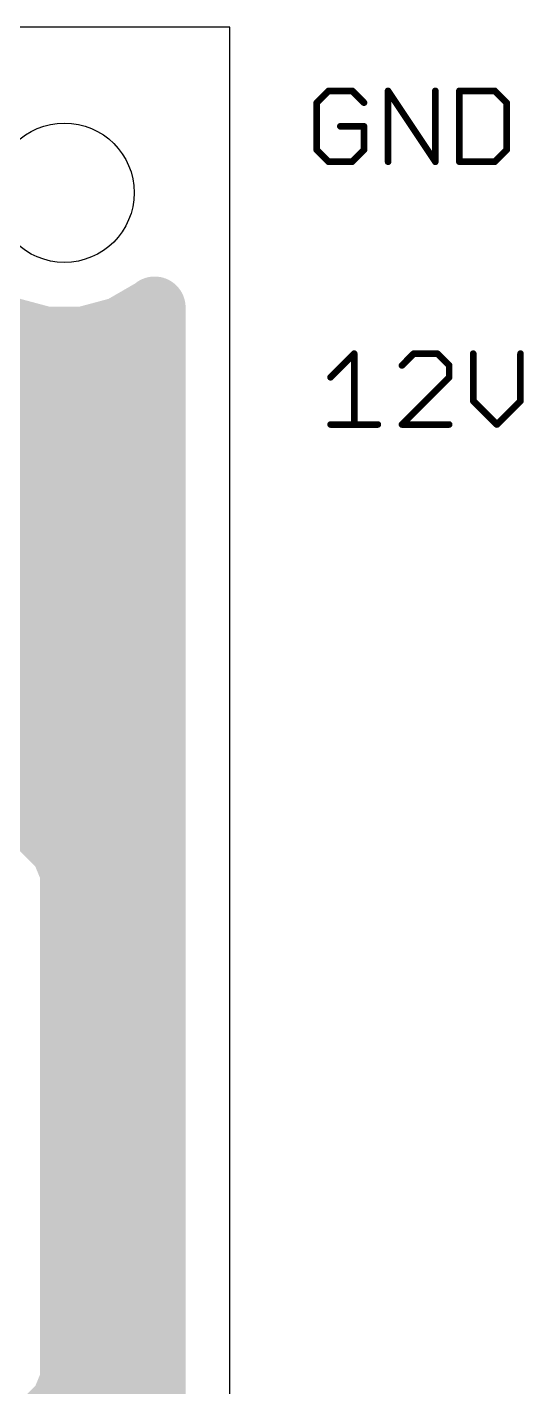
# Model space of a CAD drawing. Extents: x -16.2 to 78.2, y -6.3 to 50.2.
# Drawn here: x 66.77 to 78.17, y 18.94 to 50.16 of the extents above; entities that cross this region are included whole.
import ezdxf

# ---------------------------------------------------------------- set-up
doc = ezdxf.new("R2010")
doc.units = 0
for name, color, linetype in [('16', 175, 'CONTINUOUS'), ('20', 7, 'CONTINUOUS'), ('27', 253, 'CONTINUOUS')]:
    doc.layers.add(name, color=color, linetype=linetype)

msp = doc.modelspace()

# ---------------------------------------------------------------- linework, layer by layer
at = {"layer": '16', "const_width": 1.4224}
for points in [[(65.5846, 43.6926), (66.3432, 43.2545)], [(68.9117, 43.2545), (69.6704, 43.6926)], [(69.6704, 43.6926), (69.6978, 43.7199)], [(69.6978, 43.7199), (69.6978, 6.4451)], [(66.3432, 43.2545), (67.1895, 43.0278)], [(67.1895, 43.0278), (68.0655, 43.0278)], [(68.0655, 43.0278), (68.9117, 43.2545)], [(62.8142, 42.672), (69.6978, 42.672)], [(62.3105, 41.2496), (69.6978, 41.2496)], [(47.5737, 39.8272), (69.6978, 39.8272)], [(56.5615, 38.4048), (69.6978, 38.4048)], [(61.8667, 36.9824), (69.6978, 36.9824)], [(67.5633, 31.2857), (62.1659, 36.6832)], [(63.2891, 35.56), (69.6978, 35.56)], [(64.7115, 34.1376), (69.6978, 34.1376)], [(66.1339, 32.7152), (69.6978, 32.7152)], [(67.5563, 31.2928), (69.6978, 31.2928)], [(67.7799, 30.7629), (67.5633, 31.2857)], [(67.7799, 19.0846), (67.7799, 30.7629)], [(67.7799, 29.8704), (69.6978, 29.8704)], [(67.7799, 28.448), (69.6978, 28.448)], [(67.7799, 27.0256), (69.6978, 27.0256)], [(67.7799, 25.6032), (69.6978, 25.6032)], [(67.7799, 24.1808), (69.6978, 24.1808)], [(67.7799, 22.7584), (69.6978, 22.7584)], [(67.7799, 21.336), (69.6978, 21.336)], [(67.7799, 19.9136), (69.6978, 19.9136)], [(67.5633, 18.5618), (67.7799, 19.0846)], [(62.0832, 13.0816), (67.5633, 18.5618)], [(67.4928, 18.4912), (69.6978, 18.4912)]]:
    msp.add_lwpolyline(points, dxfattribs=at)
at = {"layer": '16', "const_width": 0.7112}
for points in [[(70.0534, 43.7199, 1), (69.3422, 43.7199)], [(69.9493, 43.4685, 1), (69.4463, 43.9714)], [(69.8482, 43.3846, 1), (69.4926, 44.0005)], [(69.419, 43.944, 1), (69.9219, 43.4411)], [(66.4353, 43.598, 1), (66.2512, 42.9111)], [(66.1654, 42.9466, 1), (66.521, 43.5625)], [(67.1895, 43.3834, 1), (67.1895, 42.6722)], [(67.0974, 42.6843, 1), (67.2815, 43.3713)], [(67.9735, 43.3713, 1), (68.1576, 42.6843)], [(68.0655, 42.6722, 1), (68.0655, 43.3834)], [(68.7339, 43.5625, 1), (69.0896, 42.9466)], [(69.0038, 42.9111, 1), (68.8197, 43.598)], [(69.6978, 42.3164, 1), (69.6978, 43.0276)], [(69.6978, 40.894, 1), (69.6978, 41.6052)], [(69.6978, 39.4716, 1), (69.6978, 40.1828)], [(69.6978, 38.0492, 1), (69.6978, 38.7604)], [(69.6978, 36.6268, 1), (69.6978, 37.338)], [(69.6978, 35.2044, 1), (69.6978, 35.9156)], [(69.6978, 33.782, 1), (69.6978, 34.4932)], [(69.6978, 32.3596, 1), (69.6978, 33.0708)], [(67.5563, 31.6484, 1), (67.5563, 30.9372)], [(67.8919, 31.4218, 1), (67.2348, 31.1496)], [(67.3119, 31.0343, 1), (67.8148, 31.5372)], [(69.6978, 30.9372, 1), (69.6978, 31.6484)], [(68.1355, 30.7629, 1), (67.4243, 30.7629)], [(67.4514, 30.6268, 1), (68.1084, 30.899)], [(67.7799, 30.226, 1), (67.7799, 29.5148)], [(69.6978, 29.5148, 1), (69.6978, 30.226)], [(67.7799, 28.8036, 1), (67.7799, 28.0924)], [(69.6978, 28.0924, 1), (69.6978, 28.8036)], [(67.7799, 27.3812, 1), (67.7799, 26.67)], [(69.6978, 26.67, 1), (69.6978, 27.3812)], [(67.7799, 25.9588, 1), (67.7799, 25.2476)], [(69.6978, 25.2476, 1), (69.6978, 25.9588)], [(67.7799, 24.5364, 1), (67.7799, 23.8252)], [(69.6978, 23.8252, 1), (69.6978, 24.5364)], [(67.7799, 23.114, 1), (67.7799, 22.4028)], [(69.6978, 22.4028, 1), (69.6978, 23.114)], [(67.7799, 21.6916, 1), (67.7799, 20.9804)], [(69.6978, 20.9804, 1), (69.6978, 21.6916)], [(67.7799, 20.2692, 1), (67.7799, 19.558)], [(69.6978, 19.558, 1), (69.6978, 20.2692)], [(68.1084, 18.9485, 1), (67.4514, 19.2206)], [(67.4243, 19.0846, 1), (68.1355, 19.0846)], [(67.4928, 18.8468, 1), (67.4928, 18.1356)], [(67.2348, 18.6979, 1), (67.8919, 18.4257)], [(67.8148, 18.3103, 1), (67.3119, 18.8132)], [(69.6978, 18.1356, 1), (69.6978, 18.8468)]]:
    msp.add_lwpolyline(points, format="xyb", dxfattribs=at)
at = {"layer": '20'}
for p, q in [((71.425, 50.155), (-0.3175, 50.155)), ((71.425, 0), (71.425, 50.155))]:
    msp.add_line(p, q, dxfattribs=at)
msp.add_circle((67.6275, 46.355), 1.6, dxfattribs=at)
at = {"layer": '27', "const_width": 0.1524}
for points in [[(73.6899, 48.6932), (73.4187, 48.422)], [(74.2322, 48.6932), (73.6899, 48.6932)], [(74.5034, 48.422), (74.2322, 48.6932)], [(75.0559, 47.0662), (75.0559, 48.6932)], [(75.0559, 48.6932), (76.1405, 47.0662)], [(76.1405, 47.0662), (76.1405, 48.6932)], [(76.693, 48.6932), (76.693, 47.0662)], [(77.5065, 48.6932), (76.693, 48.6932)], [(77.7777, 48.422), (77.5065, 48.6932)], [(73.4187, 48.422), (73.4187, 47.3374)], [(77.7777, 47.3374), (77.7777, 48.422)], [(74.5034, 47.8797), (73.961, 47.8797)], [(74.5034, 47.3374), (74.5034, 47.8797)], [(73.4187, 47.3374), (73.6899, 47.0662)], [(73.6899, 47.0662), (74.2322, 47.0662)], [(74.2322, 47.0662), (74.5034, 47.3374)], [(76.693, 47.0662), (77.5065, 47.0662)], [(77.5065, 47.0662), (77.7777, 47.3374)], [(73.7362, 42.1184), (74.2785, 42.6607)], [(74.2785, 42.6607), (74.2785, 41.0337)], [(75.6445, 42.6607), (75.3734, 42.3895)], [(76.1869, 42.6607), (75.6445, 42.6607)], [(76.458, 42.3895), (76.1869, 42.6607)], [(76.458, 42.1184), (76.458, 42.3895)], [(77.0105, 42.6607), (77.0105, 41.576)], [(78.0952, 41.576), (78.0952, 42.6607)], [(75.3734, 41.0337), (76.458, 42.1184)], [(77.0105, 41.576), (77.5528, 41.0337)], [(77.5528, 41.0337), (78.0952, 41.576)], [(73.7362, 41.0337), (74.8209, 41.0337)], [(76.458, 41.0337), (75.3734, 41.0337)]]:
    msp.add_lwpolyline(points, dxfattribs=at)
at = {"layer": '27', "const_width": 0.0762}
for points in [[(73.6899, 48.7313, 1), (73.6899, 48.6551)], [(73.7168, 48.6662, 1), (73.6629, 48.7201)], [(74.2591, 48.7201, 1), (74.2053, 48.6662)], [(74.2322, 48.6551, 1), (74.2322, 48.7313)], [(75.094, 48.6932, 1), (75.0178, 48.6932)], [(75.0876, 48.7143, 1), (75.0242, 48.6721)], [(76.1786, 48.6932, 1), (76.1024, 48.6932)], [(76.7311, 48.6932, 1), (76.6549, 48.6932)], [(76.693, 48.7313, 1), (76.693, 48.6551)], [(77.5334, 48.7201, 1), (77.4796, 48.6662)], [(77.5065, 48.6551, 1), (77.5065, 48.7313)], [(73.4568, 48.422, 1), (73.3806, 48.422)], [(73.3918, 48.449, 1), (73.4456, 48.3951)], [(74.4764, 48.3951, 1), (74.5303, 48.449)], [(77.8158, 48.422, 1), (77.7396, 48.422)], [(77.7507, 48.3951, 1), (77.8046, 48.449)], [(73.961, 47.9178, 1), (73.961, 47.8416)], [(74.5415, 47.8797, 1), (74.4653, 47.8797)], [(74.5034, 47.8416, 1), (74.5034, 47.9178)], [(73.4456, 47.3643, 1), (73.3918, 47.3104)], [(73.3806, 47.3374, 1), (73.4568, 47.3374)], [(73.6899, 47.1043, 1), (73.6899, 47.0281)], [(73.6629, 47.0393, 1), (73.7168, 47.0931)], [(74.2053, 47.0931, 1), (74.2591, 47.0393)], [(74.2322, 47.0281, 1), (74.2322, 47.1043)], [(74.4653, 47.3374, 1), (74.5415, 47.3374)], [(74.5303, 47.3104, 1), (74.4764, 47.3643)], [(76.693, 47.1043, 1), (76.693, 47.0281)], [(77.4796, 47.0931, 1), (77.5334, 47.0393)], [(77.5065, 47.0281, 1), (77.5065, 47.1043)], [(77.7396, 47.3374, 1), (77.8158, 47.3374)], [(77.8046, 47.3104, 1), (77.7507, 47.3643)], [(75.0178, 47.0662, 1), (75.094, 47.0662)], [(76.1024, 47.0662, 1), (76.1786, 47.0662)], [(76.1088, 47.0451, 1), (76.1722, 47.0873)], [(76.6549, 47.0662, 1), (76.7311, 47.0662)], [(74.3166, 42.6607, 1), (74.2404, 42.6607)], [(74.3055, 42.6337, 1), (74.2516, 42.6876)], [(75.3464, 42.4165, 1), (75.4003, 42.3626)], [(75.6445, 42.6988, 1), (75.6445, 42.6226)], [(75.6715, 42.6337, 1), (75.6176, 42.6876)], [(76.2138, 42.6876, 1), (76.1599, 42.6337)], [(76.1869, 42.6226, 1), (76.1869, 42.6988)], [(76.4961, 42.3895, 1), (76.4199, 42.3895)], [(76.4311, 42.3626, 1), (76.485, 42.4165)], [(77.0486, 42.6607, 1), (76.9724, 42.6607)], [(78.1333, 42.6607, 1), (78.0571, 42.6607)], [(73.7093, 42.1453, 1), (73.7631, 42.0914)], [(76.4199, 42.1184, 1), (76.4961, 42.1184)], [(76.485, 42.0914, 1), (76.4311, 42.1453)], [(77.0375, 41.603, 1), (76.9836, 41.5491)], [(76.9724, 41.576, 1), (77.0486, 41.576)], [(78.0571, 41.576, 1), (78.1333, 41.576)], [(78.1221, 41.5491, 1), (78.0682, 41.603)], [(73.7362, 41.0718, 1), (73.7362, 40.9956)], [(74.2404, 41.0337, 1), (74.3166, 41.0337)], [(74.8209, 40.9956, 1), (74.8209, 41.0718)], [(75.3734, 41.0718, 1), (75.3734, 40.9956)], [(75.3464, 41.0606, 1), (75.4003, 41.0068)], [(76.458, 40.9956, 1), (76.458, 41.0718)], [(77.5259, 41.0606, 1), (77.5798, 41.0068)], [(77.5259, 41.0068, 1), (77.5798, 41.0606)]]:
    msp.add_lwpolyline(points, format="xyb", dxfattribs=at)

doc.saveas('drawing.dxf')
